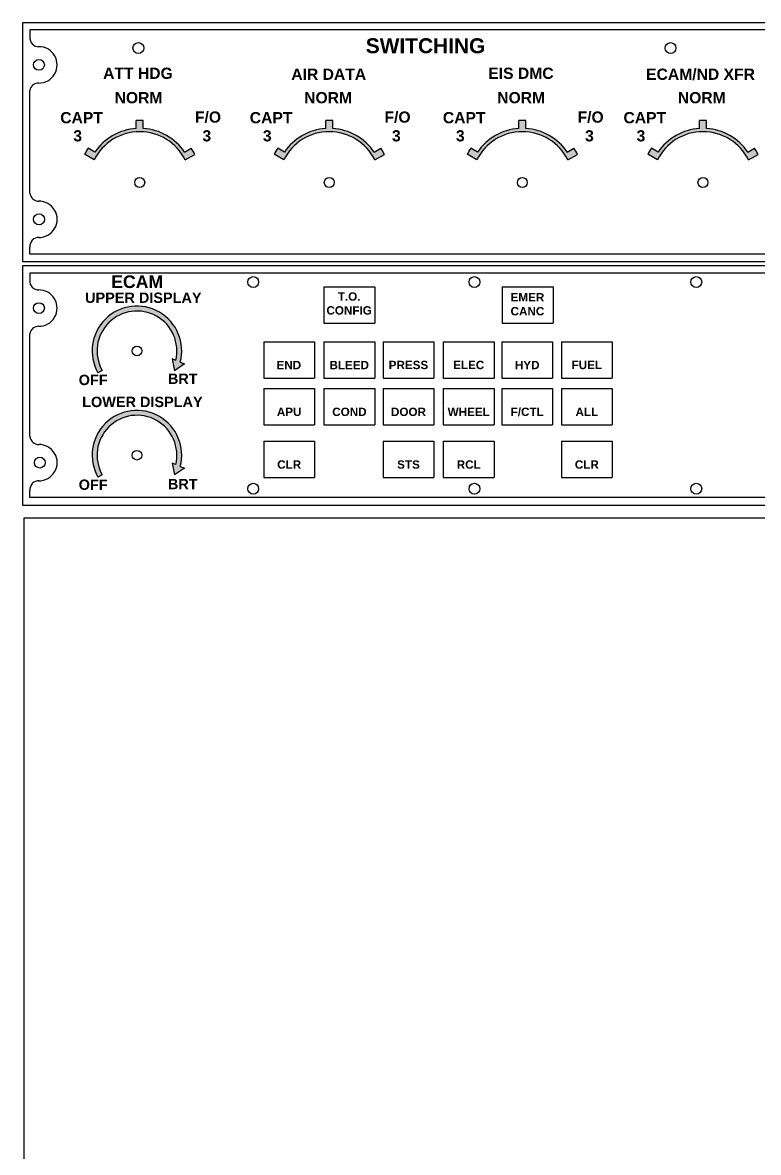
# Model space of a CAD drawing. Header units: millimetres. Extents: x -710 to 7903, y -55 to 3601.
# Drawn here: x 2410.5 to 2613.3, y 427.3 to 738.6 of the extents above; entities that cross this region are included whole.
import ezdxf

# ---------------------------------------------------------------- set-up
doc = ezdxf.new("R2010")
doc.units = ezdxf.units.MM
doc.styles.get("Standard").update_dxf_attribs({"font": 'sanss___.ttf'})

msp = doc.modelspace()

# ---------------------------------------------------------------- hatches: boundary and pattern name
h = msp.add_hatch(color=1)
edge = h.paths.add_edge_path()
edge.add_arc((2442.814613675564, 694.5124944832938), 17.06348781902082, 146.3496440913054, 152.8912963391239)
edge.add_line((2427.625659308406, 702.2879868652761), (2430.273861686142, 700.7355672924303))
edge.add_arc((2442.814613675564, 694.5124944832938), 13.9998962727583, 26.30918935322859, 153.6081033528896, ccw=False)
edge.add_line((2455.364335692487, 700.717458056591), (2458.01477625068, 702.2660532945705))
edge.add_arc((2442.814613675564, 694.5124944832938), 17.06348781902082, 27.02599636699424, 33.56764861481267)
edge.add_line((2457.032484614569, 703.9472579944614), (2455.175674813977, 702.8623640864877))
edge.add_arc((2442.814613675564, 694.5124944832938), 14.91697539241614, 34.03893968407193, 86.25273943333346)
edge.add_line((2443.789518858418, 709.3975781156552), (2443.789711908047, 711.5480983759325))
edge.add_arc((2442.814613675564, 694.5124944832938), 17.06348781902082, 86.72403050259271, 93.26568275041113)
edge.add_line((2441.842573990293, 711.5482731681712), (2441.842380940664, 709.3977529078942))
edge.add_arc((2442.814613675564, 694.5124944832938), 14.91697539241614, 93.73697381967038, 145.8783530220462)
edge.add_line((2430.465618570173, 702.8801987529836), (2428.610376763776, 703.967771861756))
edge = h.paths.add_edge_path()
edge.add_arc((2495.035611278408, 694.5124944832938), 17.06348781902082, 146.3496440913054, 152.8912963391239)
edge.add_line((2479.846656911249, 702.2879868652761), (2482.494859288986, 700.7355672924303))
edge.add_arc((2495.035611278408, 694.5124944832938), 13.9998962727583, 26.30918935322859, 153.6081033528896, ccw=False)
edge.add_line((2507.585333295331, 700.717458056591), (2510.235773853523, 702.2660532945705))
edge.add_arc((2495.035611278407, 694.5124944832938), 17.06348781902082, 27.02599636699424, 33.56764861481267)
edge.add_line((2509.253482217413, 703.9472579944614), (2507.396672416822, 702.8623640864877))
edge.add_arc((2495.035611278408, 694.5124944832938), 14.91697539241614, 34.03893968407193, 86.25273943333346)
edge.add_line((2496.010516461262, 709.3975781156552), (2496.01070951089, 711.5480983759325))
edge.add_arc((2495.035611278408, 694.5124944832938), 17.06348781902082, 86.72403050259271, 93.26568275041113)
edge.add_line((2494.063571593136, 711.5482731681712), (2494.063378543508, 709.3977529078942))
edge.add_arc((2495.035611278408, 694.5124944832938), 14.91697539241614, 93.73697381967038, 145.8783530220462)
edge.add_line((2482.686616173017, 702.8801987529836), (2480.831374366619, 703.967771861756))
edge = h.paths.add_edge_path()
edge.add_arc((2548.232329733013, 694.5124944832938), 14.91697539241614, 34.03893968407193, 86.25273943333346)
edge.add_line((2549.207234915868, 709.3975781156552), (2549.207427965496, 711.5480983759325))
edge.add_arc((2548.232329733013, 694.5124944832938), 17.06348781902082, 86.72403050259271, 93.26568275041113)
edge.add_line((2547.260290047742, 711.5482731681712), (2547.260096998114, 709.3977529078942))
edge.add_arc((2548.232329733013, 694.5124944832938), 14.91697539241614, 93.73697381967038, 145.8783530220462)
edge.add_line((2535.883334627622, 702.8801987529836), (2534.028092821225, 703.967771861756))
edge.add_arc((2548.232329733013, 694.5124944832938), 17.06348781902082, 146.3496440913054, 152.8912963391239)
edge.add_line((2533.043375365855, 702.2879868652761), (2535.691577743591, 700.7355672924303))
edge.add_arc((2548.232329733013, 694.5124944832938), 13.9998962727583, 26.30918935322859, 153.6081033528896, ccw=False)
edge.add_line((2560.782051749936, 700.717458056591), (2563.432492308129, 702.2660532945705))
edge.add_arc((2548.232329733013, 694.5124944832938), 17.06348781902082, 27.02599636699424, 33.56764861481267)
edge.add_line((2562.450200672018, 703.9472579944614), (2560.593390871426, 702.8623640864877))
edge = h.paths.add_edge_path()
edge.add_line((2585.451635184646, 700.7355672924303), (2582.803432806909, 702.2879868652761))
edge.add_arc((2597.992387174067, 694.5124944832938), 17.06348781902082, 146.3496440913054, 152.8912963391239, ccw=False)
edge.add_line((2583.788150262279, 703.967771861756), (2585.643392068676, 702.8801987529836))
edge.add_arc((2597.992387174067, 694.5124944832938), 14.91697539241614, 93.73697381967042, 145.8783530220462, ccw=False)
edge.add_line((2597.020154439167, 709.3977529078942), (2597.020347488796, 711.5482731681712))
edge.add_arc((2597.992387174067, 694.5124944832938), 17.06348781902082, 86.72403050259271, 93.26568275041109, ccw=False)
edge.add_line((2598.96748540655, 711.5480983759325), (2598.967292356922, 709.3975781156552))
edge.add_arc((2597.992387174067, 694.5124944832938), 14.91697539241614, 34.03893968407198, 86.25273943333349, ccw=False)
edge.add_line((2610.353448312481, 702.8623640864877), (2612.210258113073, 703.9472579944614))
edge.add_arc((2597.992387174067, 694.5124944832938), 17.06348781902082, 27.025996366994207, 33.56764861481258, ccw=False)
edge.add_line((2613.192549749182, 702.2660532945705), (2610.542109190991, 700.717458056591))
edge.add_arc((2597.992387174067, 694.5124944832938), 13.9998962727583, 26.30918935322862, 153.6081033528896)
edge = h.paths.add_edge_path()
edge.add_line((2451.780159943229, 645.9691509178032), (2452.360037637324, 642.6733985382783))
edge.add_line((2452.360037637324, 642.6733985382783), (2455.139425206447, 644.5370633761335))
edge.add_line((2455.139425206447, 644.5370633761335), (2453.977167417434, 644.9784309949472))
edge.add_arc((2442.046860734019, 648.1260720247432), 12.3385518442328, 345.2201221258958, 569.2914383539405)
edge.add_line((2431.285886632251, 642.0894092054444), (2432.459179779119, 642.7476000949358))
edge.add_arc((2442.046860734019, 648.1260720247432), 10.99325185705624, -13.713113809625327, 209.2914383539405, ccw=False)
edge.add_line((2452.726748707242, 645.5200061637073), (2451.780159943229, 645.9691509178032))
edge = h.paths.add_edge_path()
edge.add_line((2432.459179779119, 614.0189520650246), (2431.285886632251, 613.3607611755332))
edge.add_arc((2442.046860734019, 619.3974239948319), 12.3385518442328, -14.779877874104216, 209.2914383539405, ccw=False)
edge.add_line((2453.977167417434, 616.2497829650359), (2455.139425206447, 615.808415346222))
edge.add_line((2455.139425206447, 615.808415346222), (2452.360037637324, 613.9447505083671))
edge.add_line((2452.360037637324, 613.9447505083671), (2451.780159943229, 617.2405028878919))
edge.add_line((2451.780159943229, 617.2405028878919), (2452.726748707242, 616.791358133796))
edge.add_arc((2442.046860734019, 619.3974239948319), 10.99325185705624, 346.2868861903746, 569.2914383539405)

# ---------------------------------------------------------------- linework, layer by layer
at = {"color": 5}
for p, q in [((2410.569295973033, 738.5598475032704), (2630.560006882488, 738.5598475032704)), ((2410.570195792652, 672.6608512791785), (2410.570195792652, 738.5598475032704)), ((2412.560316646528, 736.5598475032704), (2412.560316646528, 734.5598475032704)), ((2628.580068157259, 736.5598475032704), (2412.580800611117, 736.5598475032704)), ((2412.556512803853, 691.6119036272792), (2412.570830105646, 719.8221789268613)), ((2412.570558628822, 674.7269171396732), (2412.570558628822, 676.7269171396732)), ((2630.560006882488, 672.6608512791785), (2410.570195792652, 672.6608512791785)), ((2628.569826174965, 674.7269171396732), (2412.570558628822, 674.7269171396732)), ((2630.557365074352, 671.5561052328297), (2410.547129873574, 671.5561052328297)), ((2410.547129873574, 671.5561052328297), (2410.557371855869, 605.6411958884536)), ((2412.557674838392, 669.5561052328297), (2412.557674838392, 667.5561052328297)), ((2628.557002238182, 669.5561052328297), (2412.55773469204, 669.5561052328297)), ((2493.573180496531, 665.798097037531), (2493.57318049653, 655.7980970375311)), ((2493.573180496531, 665.7980970375311), (2507.573180496531, 665.7980970375311)), ((2507.573180496531, 665.798097037531), (2507.573180496531, 655.7980970375311)), ((2542.716801333648, 665.7980970375312), (2542.716801333648, 655.798097037531)), ((2542.716801333648, 665.7980970375312), (2556.716801333649, 665.7980970375311)), ((2556.716801333649, 665.7980970375312), (2556.716801333649, 655.798097037531)), ((2493.573180496531, 655.798097037531), (2507.573180496531, 655.7980970375311)), ((2542.716801333648, 655.7980970375311), (2556.716801333649, 655.798097037531)), ((2412.556512803853, 624.5922482365543), (2412.56818829751, 652.8184366564204)), ((2476.979231319467, 650.6501197515364), (2476.979231319466, 640.6501197515364)), ((2476.979231319467, 650.6501197515364), (2490.979231319467, 650.6501197515365)), ((2490.979231319467, 650.6501197515364), (2490.979231319466, 640.6501197515365)), ((2493.573180496531, 650.6501197515364), (2493.57318049653, 640.6501197515365)), ((2493.573180496531, 650.6501197515365), (2507.573180496531, 650.6501197515365)), ((2507.573180496531, 650.6501197515364), (2507.573180496531, 640.6501197515365)), ((2509.848015637418, 650.6501197515364), (2509.848015637418, 640.6501197515365)), ((2509.848015637418, 650.6501197515365), (2523.848015637418, 650.6501197515365)), ((2523.848015637418, 650.6501197515365), (2523.848015637418, 640.6501197515365)), ((2526.441964814482, 650.6501197515365), (2526.441964814482, 640.6501197515363)), ((2526.441964814482, 650.6501197515365), (2540.441964814482, 650.6501197515365)), ((2540.441964814482, 650.6501197515365), (2540.441964814483, 640.6501197515363)), ((2542.55724362642, 650.6501197515366), (2542.55724362642, 640.6501197515364)), ((2542.55724362642, 650.6501197515366), (2556.557243626421, 650.6501197515365)), ((2556.557243626421, 650.6501197515366), (2556.557243626421, 640.6501197515364)), ((2558.991636474535, 650.6501197515364), (2558.991636474535, 640.6501197515364)), ((2558.991636474535, 650.6501197515364), (2572.991636474535, 650.6501197515364)), ((2572.991636474535, 650.6501197515364), (2572.991636474535, 640.6501197515364)), ((2476.979231319467, 640.6501197515364), (2490.979231319467, 640.6501197515364)), ((2493.573180496531, 640.6501197515364), (2507.573180496531, 640.6501197515365)), ((2509.848015637418, 640.6501197515365), (2523.848015637418, 640.6501197515365)), ((2526.441964814482, 640.6501197515364), (2540.441964814482, 640.6501197515364)), ((2542.55724362642, 640.6501197515365), (2556.557243626421, 640.6501197515364)), ((2558.991636474535, 640.6501197515363), (2572.991636474535, 640.6501197515364)), ((2476.979231319467, 637.7344754506458), (2490.979231319467, 637.7344754506458)), ((2476.979231319467, 637.734475450646), (2476.979231319467, 627.734475450646)), ((2490.979231319467, 637.7344754506458), (2490.979231319467, 627.734475450646)), ((2493.573180496531, 637.7344754506457), (2507.573180496531, 637.7344754506457)), ((2493.57318049653, 637.7344754506457), (2493.57318049653, 627.734475450646)), ((2507.573180496531, 637.7344754506457), (2507.573180496531, 627.734475450646)), ((2509.848015637418, 637.7344754506458), (2523.848015637418, 637.7344754506457)), ((2509.848015637418, 637.7344754506457), (2509.848015637418, 627.734475450646)), ((2523.848015637418, 637.7344754506457), (2523.848015637418, 627.734475450646)), ((2526.441964814482, 637.7344754506457), (2526.441964814482, 627.734475450646)), ((2526.441964814483, 637.7344754506458), (2540.441964814483, 637.7344754506457)), ((2540.441964814483, 637.7344754506457), (2540.441964814483, 627.734475450646)), ((2542.55724362642, 637.734475450646), (2556.55724362642, 637.7344754506458)), ((2542.55724362642, 637.734475450646), (2542.55724362642, 627.734475450646)), ((2556.557243626421, 637.734475450646), (2556.557243626421, 627.734475450646)), ((2558.991636474535, 637.734475450646), (2558.991636474535, 627.7344754506458)), ((2558.991636474535, 637.7344754506458), (2572.991636474535, 637.7344754506458)), ((2572.991636474535, 637.734475450646), (2572.991636474535, 627.7344754506458)), ((2476.979231319467, 627.734475450646), (2490.979231319467, 627.734475450646)), ((2493.573180496531, 627.734475450646), (2507.573180496531, 627.734475450646)), ((2509.848015637418, 627.7344754506458), (2523.848015637418, 627.734475450646)), ((2526.441964814482, 627.734475450646), (2540.441964814482, 627.734475450646)), ((2542.55724362642, 627.734475450646), (2556.557243626421, 627.734475450646)), ((2558.991636474535, 627.734475450646), (2572.991636474535, 627.7344754506458)), ((2476.979231319467, 623.2243078195337), (2490.979231319467, 623.2243078195337)), ((2476.979231319467, 623.2243078195336), (2476.979231319466, 613.2243078195337)), ((2490.979231319467, 623.2243078195337), (2490.979231319467, 613.2243078195337)), ((2509.848015637418, 623.2243078195337), (2523.848015637418, 623.2243078195337)), ((2509.848015637418, 623.2243078195337), (2509.848015637418, 613.2243078195337)), ((2523.848015637418, 623.2243078195337), (2523.848015637418, 613.2243078195337)), ((2526.441964814483, 623.2243078195337), (2540.441964814483, 623.2243078195337)), ((2526.441964814483, 623.2243078195337), (2526.441964814483, 613.2243078195337)), ((2540.441964814483, 623.2243078195337), (2540.441964814482, 613.2243078195337)), ((2558.991636474535, 623.2243078195337), (2572.991636474535, 623.2243078195337)), ((2558.991636474535, 623.2243078195338), (2558.991636474535, 613.2243078195337)), ((2572.991636474535, 623.2243078195338), (2572.991636474535, 613.2243078195337)), ((2476.979231319467, 613.2243078195337), (2490.979231319467, 613.2243078195337)), ((2509.848015637418, 613.2243078195337), (2523.848015637418, 613.2243078195337)), ((2526.441964814483, 613.2243078195338), (2540.441964814483, 613.2243078195337)), ((2558.991636474535, 613.2243078195337), (2572.991636474535, 613.2243078195337)), ((2628.352898894128, 607.7072617489483), (2412.55773469204, 607.7072617489483)), ((2412.570558628822, 607.7072617489483), (2412.570558628822, 609.7072617489483)), ((2410.557371855869, 605.6411958884536), (2630.557365074352, 605.6411958884536)), ((2410.966450610203, 231.218409317838), (2410.966450610203, 602.1616148744838)), ((2410.966450610203, 602.1616148744838), (2630.966450610203, 602.1616148744838))]:
    msp.add_line(p, q, dxfattribs=at)
at = {"color": 1}
for p, q in [((2441.842380940664, 709.3977529078942), (2441.842573990293, 711.5482731681712)), ((2443.789518858418, 709.3975781156552), (2443.789711908047, 711.5480983759325)), ((2494.063378543508, 709.3977529078942), (2494.063571593136, 711.5482731681712)), ((2496.010516461262, 709.3975781156552), (2496.01070951089, 711.5480983759325)), ((2547.260096998114, 709.3977529078942), (2547.260290047742, 711.5482731681712)), ((2549.207234915868, 709.3975781156552), (2549.207427965496, 711.5480983759325)), ((2597.020154439167, 709.3977529078942), (2597.020347488796, 711.5482731681712)), ((2598.967292356922, 709.3975781156552), (2598.96748540655, 711.5480983759325)), ((2430.465618570173, 702.8801987529836), (2428.610376763776, 703.967771861756)), ((2455.175674813977, 702.8623640864877), (2457.032484614569, 703.9472579944614)), ((2482.686616173017, 702.8801987529836), (2480.831374366619, 703.967771861756)), ((2507.396672416822, 702.8623640864877), (2509.253482217413, 703.9472579944614)), ((2535.883334627622, 702.8801987529836), (2534.028092821225, 703.967771861756)), ((2560.593390871426, 702.8623640864877), (2562.450200672018, 703.9472579944614)), ((2585.643392068676, 702.8801987529836), (2583.788150262279, 703.967771861756)), ((2610.353448312481, 702.8623640864877), (2612.210258113073, 703.9472579944614)), ((2430.273861686142, 700.7355672924303), (2427.625659308406, 702.2879868652761)), ((2455.364335692487, 700.717458056591), (2458.01477625068, 702.2660532945705)), ((2482.494859288986, 700.7355672924303), (2479.846656911249, 702.2879868652761)), ((2507.585333295331, 700.717458056591), (2510.235773853523, 702.2660532945705)), ((2535.691577743591, 700.7355672924303), (2533.043375365855, 702.2879868652761)), ((2560.782051749936, 700.717458056591), (2563.432492308129, 702.2660532945705)), ((2585.451635184646, 700.7355672924303), (2582.803432806909, 702.2879868652761)), ((2610.542109190991, 700.717458056591), (2613.192549749182, 702.2660532945705)), ((2452.726748707242, 645.5200061637073), (2451.780159943229, 645.9691509178032)), ((2451.780159943229, 645.9691509178032), (2452.360037637324, 642.6733985382783)), ((2455.139425206447, 644.5370633761335), (2452.360037637324, 642.6733985382783)), ((2453.977167417434, 644.9784309949472), (2455.139425206447, 644.5370633761335)), ((2432.459179779119, 642.7476000949358), (2431.285886632251, 642.0894092054444)), ((2452.726748707242, 616.791358133796), (2451.780159943229, 617.2405028878919)), ((2451.780159943229, 617.2405028878919), (2452.360037637324, 613.9447505083671)), ((2453.977167417434, 616.2497829650359), (2455.139425206447, 615.808415346222)), ((2432.459179779119, 614.0189520650246), (2431.285886632251, 613.3607611755332)), ((2455.139425206447, 615.808415346222), (2452.360037637324, 613.9447505083671))]:
    msp.add_line(p, q, dxfattribs=at)
for centre in [(2442.449731394297, 731.5467588162945), (2589.064388117605, 731.5467588162945), (2415.060316646528, 726.9156027722452), (2415.070558628822, 684.3711618706984), (2474.086683104358, 667.0914050464033), (2535.037537062781, 667.0914050464033), (2596.147947350153, 667.0914050464033), (2415.057674838392, 659.9118605018045), (2415.287485909659, 617.3515401865413), (2474.086683104358, 610.1719619353747), (2535.037537062781, 610.1719619353747), (2596.147947350153, 610.1719619353747)]:
    msp.add_circle(centre, 1.5)
at = {"color": 5}
for centre, radius in [((2442.814613675564, 694.5124944832938), 1.36751542667296), ((2495.035611278408, 694.5124944832938), 1.36751542667296), ((2548.232329733013, 694.5124944832938), 1.36751542667296), ((2597.992387174067, 694.5124944832938), 1.36751542667296), ((2442.046860734019, 648.1260720247432), 1.333907410980225), ((2442.046860734019, 619.3974239948319), 1.333907410980225)]:
    msp.add_circle(centre, radius, dxfattribs=at)
for centre, radius, start, end in [((2414.965879418279, 734.3302514442232), 2.416494692558771, 174.5479879583645, 272.2397040119052), ((2415.060316646528, 726.9156027722452), 5, 268.540574937032, 91.45942506296798), ((2414.965879418279, 719.5009541002671), 2.416494692558771, 87.76029598809475, 172.3610567191907), ((2414.966769297133, 691.7854266394825), 2.416494692558771, 184.1178242002659, 272.4616319438587), ((2415.070558628822, 684.3711618706984), 5, 268.540574937032, 91.45942506296798), ((2414.976121400573, 676.9565131987204), 2.416494692558771, 87.76029598809475, 185.4520120416355), ((2414.963237610143, 667.3265091737826), 2.416494692558771, 174.5479879583645, 272.2397040119052), ((2415.057674838392, 659.9118605018045), 5, 268.540574937032, 91.45942506296798), ((2414.963237610143, 652.4972118298265), 2.416494692558771, 87.76029598809475, 172.3610567191907), ((2414.966769297133, 624.7657712487576), 2.416494692558771, 184.1178242002659, 272.4616319438587), ((2415.070558628822, 617.3515064799735), 5, 268.540574937032, 91.45942506296798), ((2414.976121400573, 609.9368578079955), 2.416494692558771, 87.76029598809475, 185.4520120416355)]:
    msp.add_arc(centre, radius, start, end, dxfattribs=at)
at = {"color": 1}
for centre, radius, start, end in [((2442.814613675564, 694.5124944832938), 17.06348781902082, 86.72403050259271, 93.26568275041113), ((2495.035611278408, 694.5124944832938), 17.06348781902082, 86.72403050259271, 93.26568275041113), ((2548.232329733013, 694.5124944832938), 17.06348781902082, 86.72403050259271, 93.26568275041113), ((2597.992387174067, 694.5124944832938), 17.06348781902082, 86.72403050259271, 93.26568275041113), ((2442.814613675564, 694.5124944832938), 13.9998962727583, 26.30918935322862, 153.6081033528896), ((2442.814613675564, 694.5124944832938), 14.91697539241614, 93.73697381967038, 145.8783530220462), ((2442.814613675564, 694.5124944832938), 14.91697539241614, 34.03893968407193, 86.25273943333346), ((2495.035611278408, 694.5124944832938), 13.9998962727583, 26.30918935322862, 153.6081033528896), ((2495.035611278408, 694.5124944832938), 14.91697539241614, 93.73697381967038, 145.8783530220462), ((2495.035611278408, 694.5124944832938), 14.91697539241614, 34.03893968407193, 86.25273943333346), ((2548.232329733013, 694.5124944832938), 13.9998962727583, 26.30918935322862, 153.6081033528896), ((2548.232329733013, 694.5124944832938), 14.91697539241614, 93.73697381967038, 145.8783530220462), ((2548.232329733013, 694.5124944832938), 14.91697539241614, 34.03893968407193, 86.25273943333346), ((2597.992387174067, 694.5124944832938), 13.9998962727583, 26.30918935322862, 153.6081033528896), ((2597.992387174067, 694.5124944832938), 14.91697539241614, 93.73697381967038, 145.8783530220462), ((2597.992387174067, 694.5124944832938), 14.91697539241614, 34.03893968407193, 86.25273943333346), ((2442.814613675564, 694.5124944832938), 17.06348781902082, 146.3496440913054, 152.8912963391239), ((2442.814613675564, 694.5124944832938), 17.06348781902082, 27.02599636699424, 33.56764861481267), ((2495.035611278408, 694.5124944832938), 17.06348781902082, 146.3496440913054, 152.8912963391239), ((2495.035611278407, 694.5124944832938), 17.06348781902082, 27.02599636699424, 33.56764861481267), ((2548.232329733013, 694.5124944832938), 17.06348781902082, 146.3496440913054, 152.8912963391239), ((2548.232329733013, 694.5124944832938), 17.06348781902082, 27.02599636699424, 33.56764861481267), ((2597.992387174067, 694.5124944832938), 17.06348781902082, 146.3496440913054, 152.8912963391239), ((2597.992387174067, 694.5124944832938), 17.06348781902082, 27.02599636699424, 33.56764861481267), ((2442.046860734019, 648.1260720247432), 12.3385518442328, 345.2201221258958, 209.2914383539405), ((2442.046860734019, 648.1260720247432), 10.99325185705624, 346.2868861903746, 209.2914383539405), ((2442.046860734019, 619.3974239948319), 12.3385518442328, 345.2201221258958, 209.2914383539405), ((2442.046860734019, 619.3974239948319), 10.99325185705624, 346.2868861903746, 209.2914383539405)]:
    msp.add_arc(centre, radius, start, end, dxfattribs=at)

# ---------------------------------------------------------------- texts
for s, insert, char_height, width, attachment_point in [('{\\fSansSerif|b1|i0|c2|p2;SWITCHING}', (2505.097644148487, 734.2453260066894), 4.12081575199695, 62.10785329996313, 1), ('{\\fSansSerif|b1|i0|c2|p2;ATT HDG}', (2432.728503804292, 726.1496244355043), 3.090611813997712, 20.79262611439924, 1), ('{\\fSansSerif|b1|i0|c2|p2;AIR DATA}', (2484.575052445081, 725.8797677164647), 3.090611813997712, 25.65323703561127, 1), ('{\\fSansSerif|b1|i0|c2|p2;EIS DMC}', (2538.851907423083, 726.1496244355043), 3.090611813997712, 31.86402751662727, 1), ('{\\fSansSerif|b1|i0|c2|p2;ECAM/ND XFR}', (2582.327398287684, 725.8797677164647), 3.090611813997712, 43.20546540476553, 1), ('{\\fSansSerif|b1|i0|c2|p2;NORM}', (2435.898142505402, 719.4254796475999), 3.090611813997712, 16.47208002080951, 1), ('{\\fSansSerif|b1|i0|c2|p2;NORM}', (2488.119140108246, 719.4254796475999), 3.090611813997712, 16.47208002080951, 1), ('{\\fSansSerif|b1|i0|c2|p2;NORM}', (2541.315858562851, 719.4254796475999), 3.090611813997712, 16.47208002080951, 1), ('{\\fSansSerif|b1|i0|c2|p2;NORM}', (2591.075916003906, 719.4254796475999), 3.090611813997712, 16.47208002080951, 1), ('{\\fSansSerif|b1|i0|c2|p2;CAPT}', (2420.916712854534, 713.913378664903), 3.090611813997712, 12.2678179639926, 1), ('{\\fSansSerif|b1|i0|c2|p2;F/O}', (2458.029953462601, 714.0813205238334), 3.090611813997712, 8.066509735963166, 1), ('{\\fSansSerif|b1|i0|c2|p2;CAPT}', (2473.137710457377, 713.913378664903), 3.090611813997712, 12.2678179639926, 1), ('{\\fSansSerif|b1|i0|c2|p2;F/O}', (2510.250951065445, 714.0813205238334), 3.090611813997712, 8.066509735963166, 1), ('{\\fSansSerif|b1|i0|c2|p2;CAPT}', (2526.334428911983, 713.913378664903), 3.090611813997712, 12.2678179639926, 1), ('{\\fSansSerif|b1|i0|c2|p2;F/O}', (2563.44766952005, 714.0813205238334), 3.090611813997712, 8.066509735963166, 1), ('{\\fSansSerif|b1|i0|c2|p2;CAPT}', (2576.094486353037, 713.913378664903), 3.090611813997712, 12.2678179639926, 1), ('{\\fSansSerif|b1|i0|c2|p2;3}', (2424.523045334646, 708.9186024590921), 3.090611813997712, 6.306598149970358, 1), ('{\\fSansSerif|b1|i0|c2|p2;3}', (2460.102343379534, 708.9186024590921), 3.090611813997712, 6.306598149970358, 1), ('{\\fSansSerif|b1|i0|c2|p2;3}', (2476.74404293749, 708.9186024590921), 3.090611813997712, 6.306598149970358, 1), ('{\\fSansSerif|b1|i0|c2|p2;3}', (2512.323340982378, 708.9186024590921), 3.090611813997712, 6.306598149970358, 1), ('{\\fSansSerif|b1|i0|c2|p2;3}', (2529.940761392095, 708.9186024590921), 3.090611813997712, 6.306598149970358, 1), ('{\\fSansSerif|b1|i0|c2|p2;3}', (2565.520059436983, 708.9186024590921), 3.090611813997712, 6.306598149970358, 1), ('{\\fSansSerif|b1|i0|c2|p2;3}', (2579.70081883315, 708.9186024590921), 3.090611813997712, 6.306598149970358, 1), ('{\\fSansSerif|b1|i0|c2|p2;ECAM}', (2434.944160195797, 668.9334489699312), 3.4845985064, 34.30479523778784, 1), ('{\\fSansSerif|b1|i0|c2|p2;UPPER DISPLAY}', (2427.764085423023, 664.2035470049171), 2.8510351416, 32.54967028177499, 1), ('{\\fSansSerif|b1|i0|c2|p2;T.O.\\PCONFIG}', (2500.512921311438, 661.1867766282616), 2.3, 10, 5), ('{\\fSansSerif|b1|i0|c2|p2;EMER\\PCANC}', (2549.636602643452, 660.9641864249592), 2.3, 10, 5), ('{\\fSansSerif|b1|i0|c2|p2;END}', (2483.891136966106, 644.2302642224681), 2.3, 10, 5), ('{\\fSansSerif|b1|i0|c2|p2;BLEED}', (2500.53623811883, 644.2210370178768), 2.3, 10, 5), ('{\\fSansSerif|b1|i0|c2|p2;PRESS}', (2516.861848113817, 644.2335480932916), 2.3, 10, 5), ('{\\fSansSerif|b1|i0|c2|p2;ELEC}', (2533.455797290881, 644.2335480932916), 2.3, 10, 5), ('{\\fSansSerif|b1|i0|c2|p2;HYD}', (2549.57107610282, 644.2335480932916), 2.3, 10, 5), ('{\\fSansSerif|b1|i0|c2|p2;FUEL}', (2566.005468950934, 644.2335480932916), 2.3, 10, 5), ('{\\fSansSerif|b1|i0|c2|p2;OFF}', (2426.008956156635, 641.5613066775476), 2.8510351416, 10.84988963449894, 1), ('{\\fSansSerif|b1|i0|c2|p2;BRT}', (2450.580765886054, 641.8802115049888), 2.8510351416, 9.892547525969793, 1), ('{\\fSansSerif|b1|i0|c2|p2;LOWER DISPLAY}', (2426.966299643442, 635.5021157631498), 2.8510351416, 35.26214303496898, 1), ('{\\fSansSerif|b1|i0|c2|p2;APU}', (2483.993063795866, 631.3179037924011), 2.3, 10, 5), ('{\\fSansSerif|b1|i0|c2|p2;COND}', (2500.58701297293, 631.3179037924011), 2.3, 10, 5), ('{\\fSansSerif|b1|i0|c2|p2;DOOR}', (2516.861848113817, 631.3179037924011), 2.3, 10, 5), ('{\\fSansSerif|b1|i0|c2|p2;WHEEL}', (2533.455797290881, 631.3179037924011), 2.3, 10, 5), ('{\\fSansSerif|b1|i0|c2|p2;F/CTL}', (2549.57107610282, 631.3179037924011), 2.3, 10, 5), ('{\\fSansSerif|b1|i0|c2|p2;ALL}', (2566.005468950934, 631.3179037924011), 2.3, 10, 5), ('{\\fSansSerif|b1|i0|c2|p2;CLR}', (2483.993063795866, 616.8077361612889), 2.3, 10, 5), ('{\\fSansSerif|b1|i0|c2|p2;STS}', (2516.861848113817, 616.8077361612889), 2.3, 10, 5), ('{\\fSansSerif|b1|i0|c2|p2;RCL}', (2533.455797290882, 616.8077361612889), 2.3, 10, 5), ('{\\fSansSerif|b1|i0|c2|p2;CLR}', (2566.005468950934, 616.8077361612889), 2.3, 10, 5), ('{\\fSansSerif|b1|i0|c2|p2;OFF}', (2426.008956156635, 612.7004234255518), 2.8510351416, 10.84988963449894, 1), ('{\\fSansSerif|b1|i0|c2|p2;BRT}', (2450.580765886054, 612.8598754357803), 2.8510351416, 9.892547525969793, 1)]:
    msp.add_mtext(s, dxfattribs=dict(at, insert=insert, char_height=char_height, width=width, attachment_point=attachment_point))

doc.saveas('drawing.dxf')
